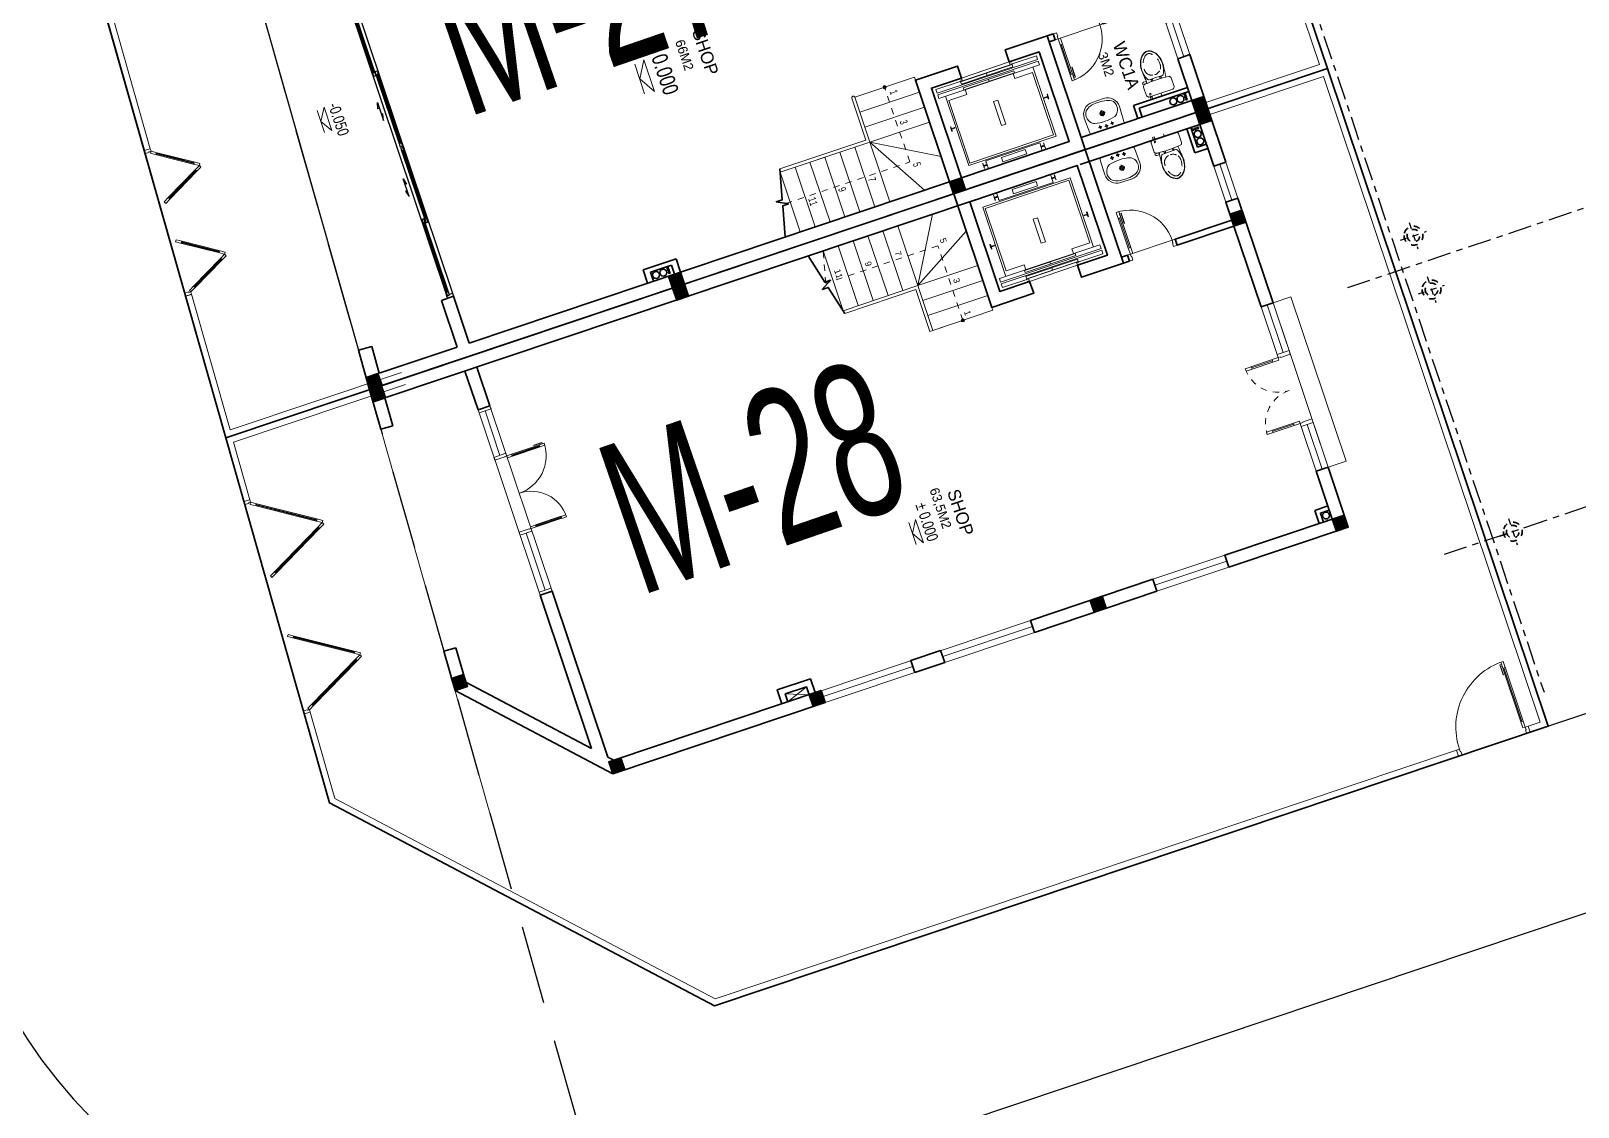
# Model space of a CAD drawing. Header units: metres. Extents: x 568006 to 1139366, y 2064802 to 4131555.
# Drawn here: x 569326.44 to 569350.96, y 2065055.76 to 2065072.82 of the extents above; entities that cross this region are included whole.
import ezdxf
from ezdxf.enums import TextEntityAlignment as Align
from ezdxf.xclip import XClip

# ---------------------------------------------------------------- set-up
doc = ezdxf.new("R2010")
doc.units = ezdxf.units.M
doc.header["$XCLIPFRAME"] = 0
for name, pattern in [('$AUDIT_BAD_LTYPE2', [0]), ('CENTER2', [1.125, 0.75, -0.125, 0.125, -0.125]), ('HIDDEN', [0.375, 0.25, -0.125]), ('HIDDEN2', [0.1875, 0.125, -0.0625]), ('xref-thap C (mb tang 32-2)$0$HIDDEN', [0.375, 0.25, -0.125])]:
    doc.linetypes.add(name, pattern=pattern)
doc.layers.get('0').update_dxf_attribs({"linetype": 'CONTINUOUS'})
doc.layers.get('DEFPOINTS').update_dxf_attribs({"color": 152, "linetype": 'CONTINUOUS'})
for name, color, linetype, lineweight in [('-CONCRETE', 1, 'CONTINUOUS', 35), ('-DIM', 9, 'CONTINUOUS', 13), ('-DOOR', 137, 'CONTINUOUS', 9), ('-FURNITURE', 46, 'CONTINUOUS', 9), ('-HATCH', 8, 'CONTINUOUS', 5), ('-KH', 143, 'CONTINUOUS', 13), ('-LINE1', 7, 'CONTINUOUS', 18), ('-LINE2', 252, 'CONTINUOUS', 9), ('-TEXT', 7, 'CONTINUOUS', 15), ('-WALL', 4, 'CONTINUOUS', 35), ('EC-Thiet bi', 8, 'CONTINUOUS', 25), ('hung-demlonha', 7, 'CONTINUOUS', 15)]:
    doc.layers.add(name, color=color, linetype=linetype, lineweight=lineweight)
for name, color, linetype in [('01.AXIS', 160, 'CENTER2'), ('APOLIC', 7, 'CONTINUOUS'), ('CDC.01.AXIS', 160, 'CENTER2'), ('datOlienke', 42, 'CONTINUOUS'), ('ghi_chu', 7, 'CONTINUOUS'), ('LogDg', 7, 'CONTINUOUS'), ('LoLK', 6, 'CONTINUOUS'), ('RANHGIOI', 2, 'HIDDEN'), ('TEXT25', 2, 'CONTINUOUS'), ('ViaHeS', 32, 'CONTINUOUS')]:
    doc.layers.add(name, color=color, linetype=linetype)
doc.styles.add('1', font='arial.ttf')
doc.styles.add('kieuchuDim', font='arial.ttf', dxfattribs={"width": 0.75})
doc.styles.add('QH1', font='arialbd.ttf', dxfattribs={"width": 0.8})
doc.styles.add('SVN_AVO_thuong', font='')
doc.styles.add('T1', font='', dxfattribs={"height": 200})
doc.styles.add('vnavanth', font='', dxfattribs={"width": 0.8})
doc.styles.get('SVN_AVO_thuong').set_extended_font_data('SVN-Avo')
doc.styles.get('T1').set_extended_font_data('VNgeometric Light')
doc.styles.get('vnavanth').set_extended_font_data('.VnAvantH')

# ---------------------------------------------------------------- blocks, each defined once
blk = doc.blocks.new('*U179')
at = {"linetype": '$AUDIT_BAD_LTYPE2'}
for p, q in [((70, 100), (70, 1000)), ((90, 1000), (90, 100))]:
    blk.add_line(p, q, dxfattribs=at)
for points in [[(50, 1000), (90, 1000), (90, 1100), (50, 1100), (50, 1000)], [(50, 1003), (50, 100)], [(50, 100), (90, 100), (90, 0), (50, 0), (50, 100)]]:
    blk.add_lwpolyline(points)
for points in [[(118, 895), (118, 1064), (90, 1064), (90, 1036), (113, 1036), (113, 895)], [(0, 0), (50, 0), (50, -40), (60, -40), (60, -100), (0, -100)], [(1200, 0), (1150, 0), (1150, -40), (1140, -40), (1140, -100), (1200, -100)]]:
    blk.add_lwpolyline(points, close=True)
at = {"linetype": '$AUDIT_BAD_LTYPE2', "ltscale": 0.3}
blk.add_arc((50, 0), 1100, 0, 90, dxfattribs=at)
blk = doc.blocks.new('CONG2')
at = {"layer": '-LINE1', "lineweight": 18}
blk.add_line((257137, -126793), (257137, -126693), dxfattribs=at)
at = {"ltscale": 100}
for p, q in [((255907, -126606), (256397, -125757)), ((256427, -125775), (255937, -126623)), ((256527, -125775), (257017, -126623)), ((257047, -126606), (256557, -125757))]:
    blk.add_line(p, q, dxfattribs=at)
at = {"color": 8, "ltscale": 100}
for points in [[(256412, -125755), (256421, -125760), (255921, -126626), (255912, -126621)], [(256541, -125755), (256533, -125760), (257033, -126626), (257041, -126621)]]:
    blk.add_lwpolyline(points, close=True, dxfattribs=at)
at = {"ltscale": 100}
for points in [[(256477, -125688), (256427, -125775), (256416, -125768), (256421, -125760), (256412, -125755), (256407, -125763), (256397, -125757), (256447, -125671)], [(256477, -125688), (256527, -125775), (256538, -125768), (256533, -125760), (256541, -125755), (256546, -125763), (256557, -125757), (256507, -125671)], [(255917, -126612), (255912, -126621), (255921, -126626), (255926, -126617), (255937, -126623), (255887, -126710), (255857, -126693), (255907, -126606)], [(257036, -126612), (257041, -126621), (257033, -126626), (257028, -126617), (257017, -126623), (257067, -126710), (257097, -126693), (257047, -126606)], [(257087, -126728), (257097, -126728), (257097, -126693), (257137, -126693), (257137, -126793), (257087, -126793)]]:
    blk.add_lwpolyline(points, close=True, dxfattribs=at)
blk = doc.blocks.new('sfsff4w')
at = {"layer": '-LINE1', "linetype": 'Continuous', "ltscale": 10}
for p, q in [((552690.124, 2065678.309), (552692.851, 2065679.224)), ((552690.384, 2065677.394), (552690.124, 2065678.309)), ((552690.384, 2065677.394), (552690.288, 2065677.366)), ((552691.34, 2065674.027), (552691.244, 2065673.999)), ((552691.729, 2065672.658), (552691.34, 2065674.027)), ((552709.512, 2065673.424), (552697.758, 2065669.479)), ((552709.544, 2065673.329), (552709.512, 2065673.424)), ((552697.758, 2065669.479), (552691.729, 2065672.658))]:
    blk.add_line(p, q, dxfattribs=at)
blk.add_lwpolyline([(552705.602, 2065683.503), (552707.403, 2065684.108), (552710.839, 2065673.869), (552710.65, 2065673.805)], dxfattribs=at)
at = {"layer": '-WALL'}
for p, q in [((552690.002, 2065678.374), (552707.466, 2065684.234)), ((552707.466, 2065684.234), (552710.966, 2065673.806)), ((552691.644, 2065672.59), (552690.002, 2065678.374)), ((552710.966, 2065673.806), (552697.75, 2065669.371)), ((552697.75, 2065669.371), (552691.644, 2065672.59))]:
    blk.add_line(p, q, dxfattribs=at)
at = {"layer": '-DOOR'}
for name, p, xscale, yscale, zscale, rotation in [('CONG2', (552882.459, 2065464.608), -0.001, 0.001, 0.0009999999999999998, 285.8419533502383), ('CONG2', (552742.97, 2065955.993), 0.0009999999999999996, 0.0009999999999999996, 0.0009999999999999996, 285.8533176187219), ('*U179', (552710.65, 2065673.805), -0.0009999999999999996, 0.0009999999999999998, 0.0009999999999999998, 18.55149980311437)]:
    blk.add_blockref(name, p, dxfattribs=dict(at, xscale=xscale, yscale=yscale, zscale=zscale, rotation=rotation))
blk = doc.blocks.new('C2')
at = {"layer": '-LINE1', "lineweight": 18}
blk.add_line((191910, -38809), (191841, -38737), dxfattribs=at)
at = {"ltscale": 100}
for p, q in [((191812, -37952), (192387, -38121)), ((192397, -38087), (191821, -37918)), ((191847, -38612), (191705, -38029)), ((191739, -38021), (191881, -38604))]:
    blk.add_line(p, q, dxfattribs=at)
for points in [[(191716, -37924), (191739, -38021), (191727, -38024), (191725, -38014), (191715, -38016), (191717, -38026), (191705, -38029), (191682, -37932)], [(191716, -37924), (191812, -37952), (191815, -37940), (191805, -37937), (191808, -37927), (191818, -37930), (191821, -37918), (191725, -37890)], [(192394, -38099), (192403, -38102), (192400, -38111), (192391, -38109), (192387, -38121), (192483, -38149), (192493, -38115), (192397, -38087)], [(191902, -38728), (191895, -38735), (191870, -38709), (191841, -38737), (191910, -38809), (191947, -38775)], [(191859, -38609), (191861, -38619), (191871, -38616), (191869, -38607), (191881, -38604), (191904, -38701), (191870, -38709), (191847, -38612)]]:
    blk.add_lwpolyline(points, close=True, dxfattribs=at)
at = {"color": 8, "ltscale": 100}
for points in [[(191715, -38016), (191725, -38014), (191871, -38616), (191861, -38619)], [(191808, -37927), (191805, -37937), (192400, -38111), (192403, -38102)]]:
    blk.add_lwpolyline(points, close=True, dxfattribs=at)
blk = doc.blocks.new('fsg ewtet')
at = {"layer": '-KH'}
blk.add_line((552704.904, 2065688.217), (552705.021, 2065687.868), dxfattribs=at)
blk.add_lwpolyline([(552705.137, 2065687.895), (552705.012, 2065688.265), (552704.963, 2065688.043)], close=True, dxfattribs=at)
blk.add_solid([(552704.963, 2065688.043), (552705.075, 2065688.08), (552705.137, 2065687.895), (552704.963, 2065688.043)], dxfattribs=at)
at = {"layer": '-LINE1'}
for p, q in [((552704.54, 2065692.64), (552687.664, 2065686.977)), ((552707.339, 2065684.297), (552704.54, 2065692.64)), ((552687.664, 2065686.977), (552688.804, 2065682.961)), ((552705.538, 2065683.693), (552707.339, 2065684.297)), ((552688.708, 2065682.933), (552688.804, 2065682.961)), ((552689.363, 2065680.625), (552689.459, 2065680.652)), ((552689.459, 2065680.652), (552690.07, 2065678.502)), ((552690.07, 2065678.502), (552692.787, 2065679.414))]:
    blk.add_line(p, q, dxfattribs=at)
at = {"layer": '-WALL'}
for p, q in [((552704.603, 2065692.767), (552687.542, 2065687.041)), ((552707.466, 2065684.234), (552704.603, 2065692.767)), ((552687.542, 2065687.041), (552690.002, 2065678.374)), ((552690.002, 2065678.374), (552707.466, 2065684.234))]:
    blk.add_line(p, q, dxfattribs=at)
at = {"layer": '-DOOR'}
for p, xscale, yscale, zscale, rotation in [((552812.496, 2065834.631), 0.0009999999999999996, 0.0009999999999999996, 0.0009999999999999996, 242.217463367414), ((552874.391, 2065616.59), -0.001, 0.001, 0.001, 329.4778076093673)]:
    blk.add_blockref('C2', p, dxfattribs=dict(at, xscale=xscale, yscale=yscale, zscale=zscale, rotation=rotation))
at = {"layer": '-TEXT', "color": 2, "style": 'vnavanth'}
blk.add_text('S¢N SAU', height=0.2, rotation=288.5515, dxfattribs=at).set_placement((552705.227, 2065688.604))
at = {"layer": '-TEXT', "style": '1', "width": 0.75}
blk.add_text('-0.200', height=0.18, rotation=288.5515, dxfattribs=at).set_placement((552705.075, 2065688.301))
blk = doc.blocks.new('A$C758D662A')
at = {"linetype": 'HIDDEN', "ltscale": 500}
for radius in [300, 200]:
    blk.add_circle((0, 0), radius, dxfattribs=at)
at = {"layer": 'CDC.01.AXIS', "ltscale": 200}
for p, q in [((437, 0), (-437, 0)), ((0, 437), (0, -437))]:
    blk.add_line(p, q, dxfattribs=at)
blk = doc.blocks.new('MAU M1SH')
at = {"layer": '01.AXIS', "ltscale": 500}
for p, q in [((-370, 15724), (-370, -2671)), ((5410, 15724), (5410, -2671)), ((-1468, 14700), (6323, 14700)), ((-1468, 9100), (6323, 9100)), ((-1468, 4400), (6323, 4400)), ((-1575, -100), (6216, -100))]:
    blk.add_line(p, q, dxfattribs=at)
at = {"xscale": 0.5, "yscale": 0.5, "zscale": 0.5}
for p in [(-30, 14700), (5070, 14700), (-30, 9550), (5070, 9550), (-30, 8650), (5070, 8650), (-30, 4850), (5070, 4850), (-30, 3950), (5070, 3950), (-30, -100), (5070, -100)]:
    blk.add_blockref('A$C758D662A', p, dxfattribs=at)
blk = doc.blocks.new('X-5M-DH-2-CORE$0$A$C75E80C28')
at = {"layer": '-LINE2', "linetype": 'Continuous', "ltscale": 2}
for p, q in [((-731, -149), (731, -149)), ((-731, -1305), (-731, -149)), ((-700, -179), (700, -179)), ((-700, -1225), (-700, -179)), ((-557, -113), (-560, -113)), ((-510, -22), (-510, -51)), ((-507, -22), (-510, -22)), ((-510, -109), (-510, -79)), ((-507, -22), (-507, -51)), ((-507, -109), (-507, -79)), ((-456, -57), (-501, -57)), ((-456, -60), (-501, -60)), ((-456, -70), (-501, -70)), ((-456, -73), (-501, -73)), ((-453, -63), (-453, -67)), ((-450, -63), (-450, -67)), ((450, -63), (450, -67)), ((453, -63), (453, -67)), ((456, -57), (501, -57)), ((456, -60), (501, -60)), ((456, -70), (501, -70)), ((456, -73), (501, -73)), ((457, -113), (460, -113)), ((507, -22), (510, -22)), ((507, -22), (507, -51)), ((507, -109), (507, -79)), ((510, -22), (510, -51)), ((510, -109), (510, -79)), ((700, -1225), (700, -179)), ((731, -1305), (731, -149)), ((-700, -1225), (-400, -1225)), ((-400, -1305), (-400, -1225)), ((700, -1225), (400, -1225)), ((400, -1305), (400, -1225)), ((840, -1305), (-840, -1305)), ((-840, -1365), (-840, -1305)), ((840, -1365), (-840, -1365)), ((840, -1395), (-840, -1395)), ((-840, -1395), (-840, -1455)), ((-840, -1455), (-435, -1455)), ((-435, -1450), (-435, -1460)), ((-435, -1450), (-400, -1450)), ((-435, -1460), (-425, -1460)), ((-433, -1452), (-433, -1458)), ((-433, -1452), (-402, -1452)), ((-433, -1458), (-425, -1458)), ((430, -1406), (-430, -1406)), ((-430, -1406), (-430, -1446)), ((430, -1446), (-430, -1446)), ((425, -1309), (-425, -1309)), ((-425, -1343), (-425, -1309)), ((425, -1343), (-425, -1343)), ((-425, -1458), (-425, -1460)), ((-402, -1452), (-402, -1498)), ((400, -1450), (-400, -1450)), ((-400, -1450), (-400, -1500)), ((0, -1309), (0, -1343)), ((0, -1406), (0, -1446)), ((400, -1450), (400, -1500)), ((435, -1450), (400, -1450)), ((402, -1452), (402, -1498)), ((433, -1452), (402, -1452)), ((425, -1343), (425, -1309)), ((433, -1458), (425, -1458)), ((425, -1458), (425, -1460)), ((435, -1460), (425, -1460)), ((430, -1406), (430, -1446)), ((433, -1452), (433, -1458)), ((435, -1450), (435, -1460)), ((840, -1455), (435, -1455)), ((840, -1365), (840, -1305)), ((840, -1395), (840, -1455)), ((-435, -1490), (-435, -1500)), ((-435, -1490), (-425, -1490)), ((-435, -1500), (-400, -1500)), ((-433, -1492), (-433, -1498)), ((-433, -1492), (-425, -1492)), ((-433, -1498), (-402, -1498)), ((-425, -1490), (-425, -1492)), ((435, -1500), (400, -1500)), ((433, -1498), (402, -1498)), ((425, -1490), (425, -1492)), ((435, -1490), (425, -1490)), ((433, -1492), (425, -1492)), ((433, -1492), (433, -1498)), ((435, -1490), (435, -1500))]:
    blk.add_line(p, q, dxfattribs=at)
for points in [[(-450, 0), (-450, -130), (450, -130), (450, 0)], [(-200, -29), (200, -29), (200, -101), (-200, -101)], [(-36, -584), (36, -584), (36, -984), (-36, -984)]]:
    blk.add_lwpolyline(points, close=True, dxfattribs=at)
for points in [[(-780, -789), (-751, -789, 0.414214), (-750, -788), (-750, -784), (-750, -780, 0.414214), (-751, -779), (-780, -779, -0.256978), (-784, -782), (-798, -782, -0.414214), (-801, -779), (-804, -750, 0.414214), (-807, -746), (-812, -746), (-812, -784), (-812, -822), (-807, -822, 0.414214), (-804, -818), (-801, -789, -0.414214), (-798, -786), (-784, -786, -0.256978), (-780, -789)], [(780, -789), (751, -789, -0.414214), (750, -788), (750, -784), (750, -780, -0.414214), (751, -779), (780, -779, 0.256978), (784, -782), (798, -782, 0.414214), (801, -779), (804, -750, -0.414214), (807, -746), (812, -746), (812, -784), (812, -822), (807, -822, -0.414214), (804, -818), (801, -789, 0.414214), (798, -786), (784, -786, 0.256978), (780, -789)]]:
    blk.add_lwpolyline(points, format="xyb", dxfattribs=at)
for centre, radius, start, end in [((-501, -51), 9.4, 180, 270), ((-501, -79), 9.4, 90, 180), ((-501, -51), 6.2, 180, 270), ((-501, -79), 6.2, 90, 180), ((-456, -63), 6.2, 360, 90), ((-456, -63), 3, 360, 90), ((-456, -67), 6.2, 270, 360), ((-456, -67), 3, 270, 360), ((456, -63), 6.2, 90, 180), ((456, -67), 6.2, 180, 270), ((456, -63), 3, 90, 180), ((456, -67), 3, 180, 270), ((501, -51), 6.2, 270, 360), ((501, -51), 9.4, 270, 360), ((501, -79), 9.4, 360, 90), ((501, -79), 6.2, 360, 90)]:
    blk.add_arc(centre, radius, start, end, dxfattribs=at)
blk = doc.blocks.new('A$C3F71457E')
at = {"layer": '-CONCRETE'}
blk.add_lwpolyline([(0, -100), (0, 400), (-1500, 400), (-1500, -1400), (0, -1400), (0, -900), (200, -900), (200, -1600), (-1700, -1600), (-1700, 600), (200, 600), (200, -100), (0, -100)], dxfattribs=at)
at = {"layer": '-LINE1'}
blk.add_line((0, -900), (0, -100), dxfattribs=at)
at = {"color": 2, "rotation": 90}
blk.add_blockref('X-5M-DH-2-CORE$0$A$C75E80C28', (-1500, -500), dxfattribs=at)
blk = doc.blocks.new('A$C18091ED7')
for p, q in [((0, -42), (0, 0)), ((146, -27), (179, -27)), ((146, -27), (146, -30)), ((146, -30), (166, -30)), ((153, -37), (146, -30)), ((152, 0), (152, -27)), ((152, 0), (179, 0)), ((153, -37), (166, -37)), ((153, -40), (153, -37)), ((153, -40), (178, -40)), ((153, -40), (178, -40)), ((153, -40), (153, -42)), ((185, -30), (166, -30)), ((178, -37), (166, -37)), ((185, -30), (178, -37)), ((178, -37), (178, -40)), ((178, -40), (178, -42)), ((179, 0), (179, -27)), ((179, -27), (185, -27)), ((185, -27), (185, -30)), ((-83, -267), (-83, -300)), ((-83, -278), (-83, -288)), ((-61, -290), (-83, -290)), ((-63, -265), (-81, -265)), ((-61, -267), (-61, -300)), ((61, -267), (61, -300)), ((61, -290), (83, -290)), ((63, -265), (81, -265)), ((83, -267), (83, -300)), ((83, -278), (83, -288)), ((165, -262), (165, -290)), ((168, -260), (228, -260)), ((168, -292), (207, -292)), ((231, -274), (231, -262))]:
    blk.add_line(p, q)
for points in [[(230, -219, -0.137407), (225, -235), (222, -241, -0.236081), (198, -255, -0.051961), (-198, -255, -0.236081), (-222, -241), (-225, -235, -0.137407), (-230, -219), (-230, -72, -0.198912), (-226, -63), (-209, -46, -0.198912), (-200, -42), (0, -42), (200, -42, -0.198912), (209, -46), (226, -63, -0.198912), (230, -72)], [(144, -619, -0.212405), (26, -734, -0.027685), (-1, -739, -0.022279), (-26, -734, -0.212405), (-144, -619, -0.142796), (-167, -428, -0.093005), (-128, -309, -0.256439), (-111, -300), (0, -300), (111, -300, -0.256439), (128, -309, -0.093005), (167, -428, -0.142796)]]:
    blk.add_lwpolyline(points, format="xyb", close=True)
at = {"linetype": 'xref-thap C (mb tang 32-2)$0$HIDDEN', "ltscale": 100}
blk.add_lwpolyline([(61, -669, -0.199031), (0, -699, -0.199031), (-61, -669, -0.218924), (-132, -478, -0.153791), (-112, -404, -0.236701), (0, -348, -0.236701), (112, -404, -0.153791), (132, -478, -0.218924)], format="xyb", close=True, dxfattribs=at)
blk.add_circle((166, -78), 13.9)
for centre, radius, start, end in [((-81, -267), 1.98, 90, 180), ((-63, -267), 1.98, 0, 90), ((63, -267), 1.98, 90, 180), ((81, -267), 1.98, 0, 90), ((168, -262), 2.47, 90, 180), ((168, -290), 2.47, 180, 270), ((207, -277), 15.5, 270, 306.4659), ((168, -225), 80.1, 306.4659, 320.3123), ((228, -274), 2.47, 320.3123, 0)]:
    blk.add_arc(centre, radius, start, end)
for points in [[(-156, -259), (-157, -267), (-164, -328), (-169, -385), (-184, -528), (-136, -679), (-50, -735), (-20, -741), (0, -744)], [(156, -259), (157, -267), (164, -328), (169, -385), (184, -528), (136, -679), (50, -735), (20, -741), (0, -744)]]:
    blk.add_open_spline(points, degree=3, knots=[130.613938, 130.613938, 130.613938, 130.613938, 152.852109, 311.129351, 417.703951, 561.383393, 697.692632, 710.812262, 710.812262, 710.812262, 710.812262])
blk = doc.blocks.new('*U286')
at = {"linetype": '$AUDIT_BAD_LTYPE2'}
for p, q in [((70, 100), (70, 600)), ((90, 600), (90, 100))]:
    blk.add_line(p, q, dxfattribs=at)
for points in [[(50, 600), (90, 600), (90, 700), (50, 700), (50, 600)], [(50, 603), (50, 100)], [(50, 100), (90, 100), (90, 0), (50, 0), (50, 100)]]:
    blk.add_lwpolyline(points)
for points in [[(118, 495), (118, 664), (90, 664), (90, 636), (113, 636), (113, 495)], [(0, 0), (50, 0), (50, -40), (60, -40), (60, -100), (0, -100)], [(800, 0), (750, 0), (750, -40), (740, -40), (740, -100), (800, -100)]]:
    blk.add_lwpolyline(points, close=True)
at = {"linetype": '$AUDIT_BAD_LTYPE2', "ltscale": 0.3}
blk.add_arc((50, 0), 700, 0, 90, dxfattribs=at)
blk = doc.blocks.new('A$C5C575821')
at = {"layer": '-CONCRETE'}
h = blk.add_hatch(color=256, dxfattribs=at)
h.dxf.hatch_style = 1
h.paths.add_polyline_path([(0, 200), (0, 0), (200, 0), (200, 200)])
blk.add_lwpolyline([(0, 0), (200, 0), (200, 200), (0, 200)], close=True, dxfattribs=at)
blk = doc.blocks.new('*U268')
for p, q in [((-1110, 450), (-1150, 450)), ((-1130, 100), (-1130, 450)), ((-90, 450), (-50, 450)), ((-70, 100), (-70, 450)), ((-1110, 100), (-1150, 100)), ((-90, 100), (-50, 100))]:
    blk.add_line(p, q)
for points in [[(-1150, 0), (-1110, 0), (-1110, 550), (-1150, 550)], [(-50, 0), (-90, 0), (-90, 550), (-50, 550)], [(-1200, -200), (-1140, -200), (-1140, -40), (-1150, -40), (-1150, 0), (-1200, 0)], [(0, -200), (-60, -200), (-60, -40), (-50, -40), (-50, 0), (0, 0)]]:
    blk.add_lwpolyline(points, close=True)
at = {"linetype": 'HIDDEN', "ltscale": 0.1}
for centre, start, end in [((-1150, 0), 0, 90), ((-50, 0), 90, 180)]:
    blk.add_arc(centre, 550, start, end, dxfattribs=at)
blk = doc.blocks.new('A$C4ace49fd')
for p, q in [((167, 414), (224, 414)), ((195, 383), (195, 443)), ((267, 429), (324, 429)), ((295, 398), (295, 458)), ((295, 165), (295, 264)), ((367, 414), (424, 414)), ((395, 383), (395, 443)), ((249, 215), (342, 215))]:
    blk.add_line(p, q)
for points in [[(0, 200, 0.414214), (200, 0), (390, 0, 0.414214), (590, 200), (581, 446, 0.409799), (551, 475), (39, 475, 0.403607), (9, 446)], [(177, 40, 0.090773), (424, 43, 0.149887), (521, 96, 0.430722), (482, 321, 0.080637), (470, 327, 0.127732), (125, 329, 0.074208), (114, 325, 0.443092), (69, 96, 0.13364), (154, 46, 0.033617)]]:
    blk.add_lwpolyline(points, format="xyb", close=True)
for centre, radius in [((195, 414), 17.5), ((295, 215), 37.5), ((295, 429), 17.5), ((395, 414), 17.5), ((295, 215), 22.5), ((295, 215), 22.5)]:
    blk.add_circle(centre, radius)
blk = doc.blocks.new('*U182')
at = {"color": 8, "ltscale": 100}
for p, q in [((50, 100), (4969, 100)), ((50, 0), (4969, 0))]:
    blk.add_line(p, q, dxfattribs=at)
at = {"ltscale": 100}
for p, q in [((105, 45), (1245, 45)), ((1245, 10), (105, 10)), ((1315, 90), (2440, 90)), ((2440, 55), (1315, 55)), ((3704, 90), (2580, 90)), ((2580, 55), (3704, 55)), ((4914, 45), (3774, 45)), ((3774, 10), (4914, 10))]:
    blk.add_line(p, q, dxfattribs=at)
for points in [[(50, 100), (0, 100), (0, 0), (50, 0), (50, 10), (35, 10), (35, 45), (50, 45)], [(5019, 0), (4969, 0), (4969, 10), (4984, 10), (4984, 45), (4969, 45), (4969, 100), (5019, 100)]]:
    blk.add_lwpolyline(points, close=True)
for points in [[(105, 32), (95, 32), (95, 22), (105, 22), (105, 10), (35, 10), (35, 45), (105, 45)], [(1245, 90), (1315, 90), (1315, 77), (1305, 77), (1305, 67), (1315, 67), (1315, 55), (1245, 55)], [(1315, 10), (1245, 10), (1245, 22), (1255, 22), (1255, 32), (1245, 32), (1245, 45), (1315, 45)], [(2440, 67), (2450, 67), (2450, 77), (2440, 77), (2440, 90), (2510, 90), (2510, 55), (2440, 55)], [(2580, 67), (2570, 67), (2570, 77), (2580, 77), (2580, 90), (2510, 90), (2510, 55), (2580, 55)], [(3774, 90), (3704, 90), (3704, 77), (3714, 77), (3714, 67), (3704, 67), (3704, 55), (3774, 55)], [(3704, 10), (3774, 10), (3774, 22), (3764, 22), (3764, 32), (3774, 32), (3774, 45), (3704, 45)], [(4914, 32), (4924, 32), (4924, 22), (4914, 22), (4914, 10), (4984, 10), (4984, 45), (4914, 45)]]:
    blk.add_lwpolyline(points, close=True, dxfattribs=at)
at = {"color": 8, "ltscale": 100}
for points in [[(1255, 32), (1255, 22), (95, 22), (95, 32)], [(1305, 67), (1305, 77), (2450, 77), (2450, 67)], [(3714, 67), (3714, 77), (2570, 77), (2570, 67)], [(3764, 32), (3764, 22), (4924, 22), (4924, 32)]]:
    blk.add_lwpolyline(points, close=True, dxfattribs=at)
for points in [[(1822, -65), (1822, -90), (1722, -65), (2022, -65), (1922, -40), (1922, -65)], [(3197, -65), (3197, -90), (3297, -65), (2997, -65), (3097, -40), (3097, -65)]]:
    blk.add_lwpolyline(points)
blk = doc.blocks.new('A$Ceada8d18')
at = {"layer": '-HATCH', "true_color": 0x8c8896}
h = blk.add_hatch(color=252, dxfattribs=at)
h.dxf.hatch_style = 1
edge = h.paths.add_edge_path()
edge.add_arc((5051, 9268), 24.6, 0, 360)
at = {"layer": '-CONCRETE'}
for centre, radius in [((6671, 13746, 0), 13), ((6710, 13746, 0), 13), ((6751, 13746, 0), 13), ((6721, 13656, 0), 55), ((6721, 13535, 0), 55), ((6671, 5096, 0), 13), ((6721, 5006, 0), 55), ((6721, 4885, 0), 55), ((6710, 5096, 0), 13), ((6751, 5096, 0), 13)]:
    blk.add_circle(centre, radius, dxfattribs=at)
at = {"layer": '-DOOR'}
for p, q in [((3751, 14018), (1001, 14018)), ((0, 12018), (0, 10818)), ((0, 10818), (0, 12018)), ((100, 12018), (100, 10818)), ((100, 10818), (100, 12018)), ((200, 12018), (200, 10818)), ((200, 10818), (200, 12018)), ((100, 8768), (100, 7268)), ((0, 6768), (0, 7268)), ((200, 6768), (200, 7268)), ((100, 6768), (100, 5268))]:
    blk.add_line(p, q, dxfattribs=at)
for points in [[(1801, 14018), (1001, 14018), (1001, 13818), (1801, 13818)], [(3751, 14018), (3001, 14018), (3001, 13818), (3751, 13818)], [(5501, 14018), (6101, 14018), (6101, 13818), (5501, 13818)], [(200, 5268), (200, 8768), (0, 8768), (0, 5268)]]:
    blk.add_lwpolyline(points, close=True, dxfattribs=at)
for points in [[(1801, 13918), (1001, 13918)], [(3751, 13918), (3001, 13918)], [(6101, 13918), (5501, 13918)]]:
    blk.add_lwpolyline(points, dxfattribs=at)
at = {"layer": '-KH', "linetype": 'HIDDEN2', "ltscale": 5}
blk.add_lwpolyline([(6301, 7196), (6301, 9268), (5075, 9268)], dxfattribs=at)
at = {"layer": '-KH'}
blk.add_circle((5051, 9268), 24.6, dxfattribs=at)
at = {"layer": '-LINE1'}
for p, q in [((5051, 8768), (5051, 9768)), ((5051, 9768), (5100, 9768)), ((5301, 9768), (5301, 8768)), ((5551, 9768), (5551, 8768)), ((5801, 9768), (5801, 7268)), ((5801, 8768), (6378, 9768)), ((5801, 8768), (6801, 9346)), ((5801, 8768), (5051, 8768)), ((5751, 8718), (5051, 8718)), ((5301, 8768), (6801, 8768)), ((5751, 7281), (5751, 8718)), ((5801, 7268), (5801, 8768)), ((5801, 8518), (6801, 8518)), ((5801, 8268), (6801, 8268)), ((5801, 8018), (6801, 8018)), ((5801, 7768), (6801, 7768)), ((5801, 7518), (6801, 7518)), ((5801, 7268), (6801, 7268))]:
    blk.add_line(p, q, dxfattribs=at)
blk.add_lwpolyline([(1001, 14018), (1001, 14318), (3751, 14318), (3751, 14018)], dxfattribs=at)
blk.add_arc((5051, 8743), 25, 90, 270, dxfattribs=at)
at = {"layer": '-LINE2'}
blk.add_line((5200, 12068), (5201, 12868), dxfattribs=at)
at = {"layer": '-WALL'}
for p, q in [((1, 14018), (1001, 14018)), ((1, 12018), (1, 14018)), ((1001, 14018), (1001, 13818)), ((3751, 14018), (5501, 14018)), ((3751, 13818), (3751, 14018)), ((5501, 14018), (5501, 13818)), ((6101, 14018), (6101, 13818)), ((6101, 14018), (7001, 14018)), ((7001, 0), (7001, 14018)), ((201, 13818), (1001, 13818)), ((201, 12018), (201, 13818)), ((3751, 13818), (5100, 13818)), ((5100, 12868), (5100, 13818)), ((5200, 13818), (5501, 13818)), ((5200, 12868), (5200, 13818)), ((6101, 13818), (6801, 13818)), ((6581, 12918), (6581, 13818)), ((6651, 12988), (6651, 13818)), ((6801, 13818), (6801, 11968)), ((5200, 12868), (5100, 12868)), ((6581, 12918), (6801, 12918)), ((6651, 12988), (6801, 12988)), ((5100, 11968), (5100, 12068)), ((5200, 12068), (5100, 12068)), ((5200, 11968), (5200, 12068)), ((1, 12018), (201, 12018)), ((0, 10818), (1, 8768)), ((0, 10818), (200, 10818)), ((200, 10818), (201, 8768)), ((6801, 9768), (6801, 1733)), ((200, 8768), (0, 8768)), ((1, 8768), (201, 8768)), ((200, 5268), (0, 5268)), ((1, 5268), (201, 5268)), ((1, 5268), (1, 331)), ((201, 1733), (201, 5268)), ((6581, 4718), (6581, 5268)), ((6581, 5268), (6801, 5268)), ((6651, 4818), (6651, 5168)), ((6581, 4718), (6801, 4718)), ((6651, 4818), (6801, 4818)), ((1000, 1733), (201, 1733)), ((1000, 1533), (1000, 1733)), ((6801, 1733), (6020, 1733)), ((6020, 1533), (6020, 1733)), ((6020, 1733), (6020, 1533)), ((1000, 1533), (201, 1533)), ((201, 1533), (201, 541)), ((6801, 1533), (6020, 1533)), ((6801, 230), (6801, 1533)), ((201, 541), (661, 520)), ((1, 331), (651, 300)), ((6361, 250), (6801, 230)), ((6351, 31), (7001, 0))]:
    blk.add_line(p, q, dxfattribs=at)
at = {"layer": '-WALL', "color": 250}
for p, q in [((201, 7268), (1, 7268)), ((201, 6768), (1, 6768))]:
    blk.add_line(p, q, dxfattribs=at)
at = {"layer": '-WALL'}
blk.add_lwpolyline([(1, 7268), (201, 7268), (201, 6768), (1, 6768)], close=True, dxfattribs=at)
for points in [[(5751, 7281), (6227, 7162), (6227, 7060), (6320, 7232), (6320, 7138), (6801, 7018)], [(6651, 5168), (6801, 5168)], [(651, 300), (661, 520)], [(6351, 31), (6361, 250)]]:
    blk.add_lwpolyline(points, dxfattribs=at)
at = {"layer": 'EC-Thiet bi'}
blk.add_lwpolyline([(651, 300), (6351, 31)], dxfattribs=at)
at = {"layer": '-DOOR', "xscale": -1}
for name, p, rotation in [('*U268', (3001, 13818), 180), ('*U286', (5200, 12068), 269.9999999905862)]:
    blk.add_blockref(name, p, dxfattribs=dict(at, rotation=rotation))
at = {"layer": '-FURNITURE', "rotation": 270}
blk.add_blockref('A$C18091ED7', (6575, 13392), dxfattribs=at)
at = {"layer": '-FURNITURE', "xscale": -1, "rotation": 270}
blk.add_blockref('A$C4ace49fd', (6326, 12112), dxfattribs=at)
at = {"layer": '-WALL'}
for p in [(1, 13818), (5100, 13818), (6801, 13818), (1, 9768), (6801, 9768), (1, 5068), (6801, 5068), (1, 333), (6801, 8)]:
    blk.add_blockref('A$C5C575821', p, dxfattribs=at)
at = {"layer": '-WALL', "rotation": 180.0000000006356}
blk.add_blockref('A$C3F71457E', (5300, 10368), dxfattribs=at)
at = {"layer": 'EC-Thiet bi'}
blk.add_blockref('*U182', (1000, 1633), dxfattribs=at)
at = {"layer": 'DEFPOINTS', "style": 'T1', "width": 0.7}
for s, p in [('1', (5140, 9320)), ('3', (5640, 9320)), ('5', (6342, 9305)), ('7', (6342, 8555)), ('9', (6342, 8055)), ('11', (6342, 7555))]:
    blk.add_text(s, height=120, rotation=360, dxfattribs=at).set_placement(p)
blk = doc.blocks.new('M27')
at = {"layer": '-KH'}
for p, q in [((-3062, -10390), (-3558, -10390)), ((-3062, -10390), (-3558, -10390)), ((-4464, -15395), (-4096, -15395))]:
    blk.add_line(p, q, dxfattribs=at)
for points in [[(-3574, -10231), (-3047, -10231), (-3310, -10390)], [(-3574, -10231), (-3047, -10231), (-3310, -10390)], [(-4085, -15277), (-4475, -15277), (-4280, -15395)]]:
    blk.add_lwpolyline(points, close=True, dxfattribs=at)
for points in [[(-3310, -10390), (-3310, -10231), (-3574, -10231), (-3310, -10390)], [(-3310, -10390), (-3310, -10231), (-3574, -10231), (-3310, -10390)], [(-4280, -15395), (-4280, -15277), (-4085, -15277), (-4280, -15395)]]:
    blk.add_solid(points, dxfattribs=at)
at = {"layer": 'LoLK'}
blk.add_lwpolyline([(-9000, 0), (-9000, -17996), (0, -18421), (0, 0)], close=True, dxfattribs=at)
at = {"layer": '-DIM'}
blk.add_blockref('A$Ceada8d18', (-7001, -16018), dxfattribs=at)
at = {"layer": '-TEXT', "style": '1', "width": 0.75}
for s, height, p in [('%%P 0.000', 250, (-3795, -10108)), ('-0.050', 180, (-4489, -15207))]:
    blk.add_text(s, height=height, dxfattribs=at).set_placement(p)
at = {"layer": 'TEXT25'}
for s, height, style, p in [('WC1A', 200, 'SVN_AVO_thuong', (-1444, -3107)), ('3M2', 150, 'T1', (-1372, -3380)), ('SHOP', 200, 'SVN_AVO_thuong', (-3764, -9366)), ('66M2', 150, 'T1', (-3694, -9671))]:
    blk.add_text(s, height=height, rotation=360, dxfattribs=dict(at, style=style)).set_placement(p)
blk = doc.blocks.new('*U181')
for points in [[(22, 564), (22, 734), (50, 734), (50, 706), (27, 706), (27, 564)], [(0, 0), (50, 0), (50, -40), (60, -40), (60, -246), (0, -246)], [(1599, 0), (1549, 0), (1549, -40), (1539, -40), (1539, -246), (1599, -246)]]:
    blk.add_lwpolyline(points, close=True)
for points in [[(50, 670), (90, 670), (90, 770), (50, 770), (50, 670)], [(50, 673), (50, 100)], [(1549, 629), (1509, 629), (1509, 729), (1549, 729), (1549, 629)], [(1549, 632), (1549, 100)], [(50, 100), (90, 100), (90, 0), (50, 0), (50, 100)], [(1549, 100), (1509, 100), (1509, 0), (1549, 0), (1549, 100)]]:
    blk.add_lwpolyline(points)
at = {"ltscale": 0.3}
for points in [[(820, 0, 0.414214), (50, 770, 0.414214)], [(820, 0, -0.414214), (1549, 729, -0.414214)]]:
    blk.add_lwpolyline(points, format="xyb", dxfattribs=at)
at = {"layer": 'APOLIC', "linetype": '$AUDIT_BAD_LTYPE2'}
for p, q in [((70, 100), (70, 670)), ((90, 670), (90, 100)), ((1509, 629), (1509, 100)), ((1529, 100), (1529, 629))]:
    blk.add_line(p, q, dxfattribs=at)
blk = doc.blocks.new('M28')
at = {"layer": '-HATCH', "true_color": 0x8c8896}
h = blk.add_hatch(color=252, dxfattribs=at)
h.dxf.hatch_style = 1
edge = h.paths.add_edge_path()
edge.add_arc((1949, 11670), 24.6, 0, 360)
at = {"layer": '-CONCRETE'}
for centre, radius in [((334, 16141, 0), 55), ((455, 16141, 0), 55), ((6715, 16146, 0), 55), ((243, 16172, 0), 13), ((243, 16130, 0), 13), ((243, 16092, 0), 13)]:
    blk.add_circle(centre, radius, dxfattribs=at)
at = {"layer": '-DOOR'}
for p, q in [((3250, 16421), (6000, 16421)), ((6800, 14421), (6800, 13221)), ((6800, 13221), (6800, 14421)), ((6900, 14421), (6900, 13221)), ((6900, 13221), (6900, 14421)), ((7000, 14421), (7000, 13221)), ((7000, 13221), (7000, 14421)), ((6901, 11171), (6900, 9671)), ((6801, 9171), (6801, 9671)), ((7000, 9171), (7000, 9671)), ((6900, 9171), (6900, 7671)), ((3950, 4131), (850, 4131)), ((3950, 3931), (850, 3931)), ((1643, 4031), (900, 4031)), ((3900, 4031), (2943, 4031))]:
    blk.add_line(p, q, dxfattribs=at)
for points in [[(1500, 16421), (900, 16421), (900, 16221), (1500, 16221)], [(3250, 16421), (4050, 16421), (4050, 16221), (3250, 16221)], [(5250, 16421), (6000, 16421), (6000, 16221), (5250, 16221)], [(6801, 7671), (6800, 11171), (7000, 11171), (7001, 7671)], [(900, 3931), (850, 3931), (850, 4131), (900, 4131)], [(3900, 3931), (3950, 3931), (3950, 4131), (3900, 4131)]]:
    blk.add_lwpolyline(points, close=True, dxfattribs=at)
for points in [[(900, 16321), (1500, 16321)], [(3250, 16321), (4050, 16321)], [(5250, 16321), (6000, 16321)]]:
    blk.add_lwpolyline(points, dxfattribs=at)
at = {"layer": '-FURNITURE'}
for points in [[(6669, 7470), (6800, 7117)], [(6800, 7470), (6669, 7117)]]:
    blk.add_lwpolyline(points, dxfattribs=at)
at = {"layer": '-HATCH'}
blk.add_line((1800, 14471), (1800, 15271), dxfattribs=at)
at = {"layer": '-KH', "linetype": 'HIDDEN2', "ltscale": 5}
blk.add_line((700, 9795), (200, 9920), dxfattribs=at)
at = {"layer": '-KH'}
blk.add_line((5085, 9837), (4717, 9837), dxfattribs=at)
at = {"layer": '-KH', "linetype": 'HIDDEN2', "ltscale": 5}
blk.add_lwpolyline([(1949, 11670), (700, 11670), (700, 9795)], dxfattribs=at)
at = {"layer": '-KH'}
blk.add_lwpolyline([(4706, 9955), (5096, 9955), (4901, 9837)], close=True, dxfattribs=at)
blk.add_circle((1949, 11670), 24.6, dxfattribs=at)
blk.add_solid([(4901, 9837), (4901, 9955), (4706, 9955), (4901, 9837)], dxfattribs=at)
at = {"layer": '-LINE1'}
for p, q in [((1200, 11170), (623, 12170)), ((1200, 12170), (1200, 11170)), ((1450, 11170), (1450, 12170)), ((1450, 12170), (1450, 11170)), ((1700, 11170), (1700, 12170)), ((1700, 12170), (1700, 11170)), ((1900, 12171), (1949, 12171)), ((1949, 11170), (1949, 12170)), ((1949, 12170), (1949, 11120)), ((1200, 11170), (200, 11748)), ((1200, 9920), (1200, 11170)), ((1200, 11170), (1949, 11170)), ((1250, 9933), (1250, 11120)), ((1250, 11120), (1949, 11120))]:
    blk.add_line(p, q, dxfattribs=at)
at = {"layer": '-LINE1', "lineweight": 18}
for p, q in [((1200, 11170), (200, 11170)), ((1200, 10920), (200, 10920)), ((1200, 10670), (200, 10670)), ((1200, 10420), (200, 10420)), ((1200, 10170), (200, 10170)), ((1200, 9920), (200, 9920)), ((200, 9670), (200, 9670))]:
    blk.add_line(p, q, dxfattribs=at)
at = {"layer": '-LINE1'}
blk.add_lwpolyline([(6000, 16421), (6000, 16721), (3250, 16721), (3250, 16421)], dxfattribs=at)
at = {"layer": '-LINE2'}
blk.add_line((3950, 3931), (850, 3931), dxfattribs=at)
blk.add_lwpolyline([(650, 2372), (4304, 2199)], dxfattribs=at)
at = {"layer": '-WALL'}
for p, q in [((0, 16421), (900, 16421)), ((0, 2403), (0, 16421)), ((200, 16221), (900, 16221)), ((200, 14321), (200, 16221)), ((530, 16071), (530, 16221)), ((600, 16001), (600, 16221)), ((900, 16221), (900, 16421)), ((1500, 16421), (3250, 16421)), ((1500, 16221), (1500, 16421)), ((1500, 16221), (1800, 16221)), ((1800, 15271), (1800, 16221)), ((1900, 16221), (3250, 16221)), ((1900, 15271), (1900, 16221)), ((3250, 16221), (3250, 16421)), ((6000, 16421), (7000, 16421)), ((6000, 16421), (6000, 16221)), ((6000, 16221), (6800, 16221)), ((6580, 16001), (6580, 16221)), ((6650, 16071), (6650, 16221)), ((530, 16071), (200, 16071)), ((600, 16001), (200, 16001)), ((6580, 16001), (6800, 16001)), ((6650, 16071), (6800, 16071)), ((1800, 15271), (1900, 15271)), ((200, 14371), (200, 14221)), ((1800, 14471), (1900, 14471)), ((1800, 14371), (1800, 14471)), ((6800, 13221), (6800, 11171)), ((7000, 13221), (6800, 13221)), ((7000, 13221), (7000, 11171)), ((200, 2593), (200, 12471)), ((7000, 11171), (6800, 11171)), ((6801, 11171), (7000, 11171)), ((6800, 7671), (6800, 4206)), ((7000, 7671), (6800, 7671)), ((6801, 7671), (7001, 7671)), ((7000, 7671), (7000, 4120)), ((6800, 4206), (6722, 4131)), ((850, 4131), (200, 4131)), ((850, 3931), (200, 3931)), ((850, 3931), (850, 4131)), ((6722, 4131), (3950, 4131)), ((3950, 3931), (3950, 4131)), ((6512, 3931), (3950, 3931)), ((6512, 3931), (4878, 2373)), ((7000, 4120), (4954, 2169)), ((200, 2593), (659, 2572)), ((0, 2403), (650, 2372)), ((4314, 2399), (4878, 2373)), ((4304, 2199), (4954, 2169))]:
    blk.add_line(p, q, dxfattribs=at)
at = {"layer": '-WALL', "color": 250}
for p, q in [((6800, 9671), (7000, 9671)), ((6800, 9171), (7000, 9171))]:
    blk.add_line(p, q, dxfattribs=at)
at = {"layer": '-WALL'}
for points in [[(6800, 16071), (6800, 16221), (6650, 16221), (6650, 16071)], [(7000, 9671), (6800, 9671), (6800, 9171), (7000, 9171)]]:
    blk.add_lwpolyline(points, close=True, dxfattribs=at)
for points in [[(6800, 16221), (6800, 14421), (7000, 14421), (7000, 16421)], [(1900, 14471), (1900, 14371)], [(1250, 9933), (774, 9814), (774, 9712), (680, 9884), (680, 9790), (200, 9670)], [(6800, 7570), (6569, 7570), (6569, 7017), (6800, 7017)], [(6800, 7470), (6669, 7470), (6669, 7117), (6800, 7117)], [(650, 2372), (659, 2572)], [(4304, 2199), (4314, 2399)]]:
    blk.add_lwpolyline(points, dxfattribs=at)
at = {"layer": 'LoLK'}
blk.add_lwpolyline([(0, 18421), (0, 0), (6006, -284), (11000, 4481), (11000, 18421)], close=True, dxfattribs=at)
at = {"layer": '-DOOR'}
for name, p, rotation in [('*U268', (4050, 16221), 180), ('*U286', (1800, 14471), 90.00000000000001)]:
    blk.add_blockref(name, p, dxfattribs=dict(at, rotation=rotation))
at = {"layer": '-DOOR', "xscale": 0.8130081300813009, "yscale": 0.8130081300813009, "zscale": 0.8130081300813009}
blk.add_blockref('*U181', (1643, 4131), dxfattribs=at)
at = {"layer": '-FURNITURE', "xscale": -1, "rotation": 90}
blk.add_blockref('A$C18091ED7', (158, 15624), dxfattribs=at)
at = {"layer": '-FURNITURE', "rotation": 90.00000000000001}
blk.add_blockref('A$C4ace49fd', (675, 14537), dxfattribs=at)
at = {"layer": '-WALL', "xscale": -1}
for p in [(200, 16221), (1900, 16221), (7000, 16221), (7000, 12171), (200, 7471), (7000, 7470), (7000, 4120), (200, 2403), (4954, 2178)]:
    blk.add_blockref('A$C5C575821', p, dxfattribs=at)
at = {"layer": '-WALL', "xscale": -1, "rotation": 180}
blk.add_blockref('A$C3F71457E', (1700, 12771), dxfattribs=at)
at = {"layer": '-TEXT', "style": 'T1'}
for s, p in [('5', (613, 11728)), ('3', (1282, 11728)), ('1', (1824, 11728)), ('7', (581, 10985)), ('9', (586, 10485)), ('11', (547, 9985))]:
    blk.add_text(s, height=100, rotation=0, dxfattribs=at).set_placement(p)
at = {"layer": '-TEXT', "style": '1', "width": 0.75}
blk.add_text('%%P 0.000', height=180, dxfattribs=at).set_placement((4484, 10025))
at = {"layer": 'TEXT25'}
for s, height, rotation, style, p in [('SHOP', 200, 360, 'SVN_AVO_thuong', (4446, 10567)), ('63,5M2', 150, 0, 'T1', (4326, 10313))]:
    blk.add_text(s, height=height, rotation=rotation, dxfattribs=dict(at, style=style)).set_placement(p)
blk = doc.blocks.new('tmbc_khub')
at = {"layer": '-DIM', "color": 6}
blk.add_line((-240.943, 276.954), (-232.739, 248.052), dxfattribs=at)
at = {"layer": 'datOlienke'}
blk.add_lwpolyline([(-229.275, 245.35), (-118.297, 282.594), (-115.257, 288.887), (-125.465, 317.108), (-131.905, 320.219), (-240.21, 283.873), (-243.585, 277.472), (-235.381, 248.569)], close=True, dxfattribs=at)
at = {"layer": 'LogDg'}
blk.add_lwpolyline([(-122.683, 318.237, 0.407417), (-132.751, 323.1), (-244.231, 285.688, 0.400458), (-249.381, 275.919), (-241.18, 247.027, 0.428104), (-230.939, 241.627), (-117.454, 279.712, 0.421043), (-112.476, 290.018), (-122.683, 318.237)], format="xyb", dxfattribs=at)
at = {"layer": 'RANHGIOI', "color": 12, "ltscale": 5}
blk.add_lwpolyline([(-244.616, 289.892), (-231.242, 242.779)], dxfattribs=at)
at = {"layer": 'ViaHeS'}
blk.add_lwpolyline([(-229.275, 245.35), (-118.297, 282.594), (-115.257, 288.887), (-125.465, 317.108), (-131.905, 320.219), (-240.21, 283.873), (-243.585, 277.472), (-235.381, 248.569)], close=True, dxfattribs=at)
at = {"layer": '-WALL', "yscale": 0.0009999999999999998}
for p, xscale, zscale, rotation in [((-210.934, 254.881), 0.0009999999999999998, 0.0009999999999999998, 18.55121889858988), ((-211.844, 254.576), -0.001, 0.001, 18.5512189836323)]:
    blk.add_blockref('MAU M1SH', p, dxfattribs=dict(at, xscale=xscale, zscale=zscale, rotation=rotation))
at = {"layer": 'datOlienke', "xscale": 0.001, "yscale": 0.001, "zscale": 0.001}
for name, p, rotation in [('M27', (-219.559, 260.214), 288.5514997497369), ('M28', (-237.022, 254.353), 288.5515006066885)]:
    blk.add_blockref(name, p, dxfattribs=dict(at, rotation=rotation))
at = {"layer": 'ViaHeS'}
for name in ['fsg ewtet', 'sfsff4w']:
    blk.add_blockref(name, (-552927.025, -2065424.021), dxfattribs=at)
at = {"layer": 'ghi_chu', "lineweight": -2, "style": 'kieuchuDim', "width": 0.6}
for s, p in [('M-27', (-233.215, 259.427)), ('M-28', (-230.47, 251.841))]:
    blk.add_text(s, height=2.43, rotation=19, dxfattribs=at).set_placement(p)
at = {"layer": 'hung-demlonha', "color": 7, "ltscale": 5, "style": 'QH1', "width": 0.65}
for tag, p in [('BT04', (-109.598, 191.643)), ('BT06', (-305.798, 171.199)), ('BT05', (-282.572, 137.244))]:
    blk.add_attdef(tag, text='', height=3.96, rotation=0, dxfattribs=at).set_placement(p, align=Align.CENTER)

msp = doc.modelspace()

# ---------------------------------------------------------------- block references
at = {"layer": 'ghi_chu'}
ref = msp.add_blockref('tmbc_khub', (569566.549, 2064812.011), dxfattribs=at)
XClip(ref).set_block_clipping_path([(-245.2612135945, 174.796498704), (-53.3045809087, 337.2658173321)])

doc.saveas('drawing.dxf')
